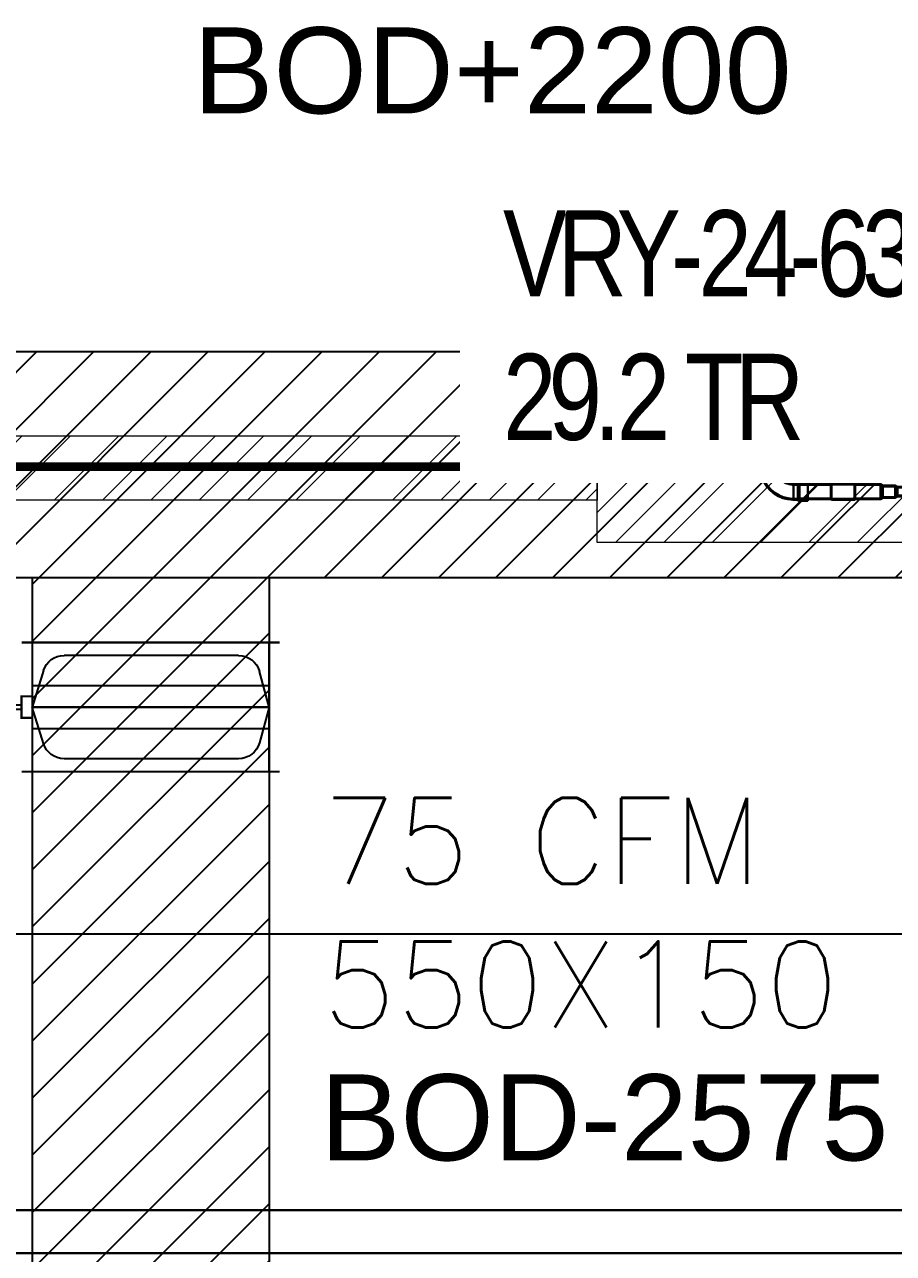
# Model space of a CAD drawing. Header units: millimetres. Extents: x 148480 to 578986, y 39883 to 155062.
# Drawn here: x 246536 to 248554, y 116682 to 119536 of the extents above; entities that cross this region are included whole.
import ezdxf

# ---------------------------------------------------------------- set-up
doc = ezdxf.new("R2010")
doc.units = ezdxf.units.MM
doc.linetypes.add('CONTINOUS', pattern=[0])
doc.linetypes.add('HIDDEN', pattern=[0.375, 0.25, -0.125])
for name, color, linetype, lineweight in [('CB-AC CABLE TRAY', 213, 'Continuous', 15), ('I-PART-GYP', 6, 'Continuous', 30), ('KDBS-SIDE THROW GRILLE', 1, 'Continuous', 18), ('M HVAC GRILLE', 6, 'Continuous', 13), ('M-HVAC-Volume Control Damper', 3, 'Continuous', 9), ('P-PIPE-IDEN', 7, 'Continuous', 9), ('vrv text', 90, 'Continuous', 30)]:
    doc.layers.add(name, color=color, linetype=linetype, lineweight=lineweight)
for name, color, linetype in [('I - MODULAR', 44, 'Continuous'), ('Layer4', 6, 'Continuous'), ('M HVAC-Volume Control Damper', 3, 'Continuous'), ('M-HVAC ELLIPTICAL DUCT', 6, 'Continuous'), ('M-HVAC VRV PIPE', 4, 'Continuous'), ('M-HVAC-BOF', 6, 'Continuous'), ('M-HVAC-ELEPTICAL DUCT', 6, 'Continuous'), ('M-HVAC-GRIL', 6, 'Continuous'), ('M-HVAC-INSULATION', 8, 'Continuous'), ('M-HVAC-SUPP', 4, 'Continuous'), ('M-HVAC-SUPPLY AIR DUCT', 4, 'Continuous'), ('M-HVAC-TEXT', 7, 'Continuous')]:
    doc.layers.add(name, color=color, linetype=linetype)
doc.styles.add('ARAIL', font='arial.ttf')
doc.styles.add('Arial_2', font='arial.ttf', dxfattribs={"height": 75})
doc.styles.add('R', font='romans.shx')
doc.styles.add('ROMAND', font='romand__.ttf')
doc.styles.get("Standard").update_dxf_attribs({"font": 'arial.ttf'})
doc.dimstyles.new('Vayucon', dxfattribs={"dimtxt": 200, "dimasz": 150, "dimexe": 0, "dimexo": 0, "dimgap": 9e-05, "dimtad": 1, "dimdec": 0, "dimrnd": 5, "dimzin": 0, "dimdsep": 46, "dimtxsty": 'ROMAND', "dimcen": 90, "dimclrd": 42, "dimclre": 8, "dimclrt": 7, "dimadec": 0, "dimazin": 0, "dimtfac": 1, "dimtdec": 0, "dimtofl": 0, "dimtmove": 1, "dimatfit": 0, "dimfxl": 1, "dimtolj": 1, "dimtzin": 0, "dimarcsym": 0})
pattern_1 = [(224.9999999999999, (811127.5955645218, 15256.19533016291), (66.29126073623878, -66.29126073623891), [])]

# ---------------------------------------------------------------- blocks, each defined once
blk = doc.blocks.new('GFC1')
at = {"layer": 'I - MODULAR', "color": 8, "linetype": 'Continuous'}
blk.add_lwpolyline([(321820.9185554316, 117768.459722596), (315247.4373575149, 117768.459722596), (315247.4373575149, 118409.8906047573), (321820.9185554316, 118409.8906047573)], close=True, dxfattribs=at)
at = {"layer": 'I-PART-GYP', "color": 8, "linetype": 'CONTINOUS'}
blk.add_lwpolyline([(315325.9185554367, 117668.459722596), (321820.9185554316, 117668.459722596), (321820.9185554316, 117768.459722596), (315225.9185554367, 117768.459722596), (315225.9185554367, 117668.459722596)], dxfattribs=at)
blk = doc.blocks.new('RAAAA')
at = {"linetype": 'Continuous', "ltscale": 1000}
for points in [[(363.3502270197496, -3.1432137e-09, 0), (363.4422060456127, -0.0159299550577998, 0), (363.7181430901401, -0.0637198820477352, 0), (364.1780382394791, -0.1433697463944554, 0), (364.8218913553283, -0.2548795742914081, 0), (365.6497025364079, -0.3982493301155045, 0), (366.6614717766643, -0.5734790414571762, 0), (367.8571990267374, -0.7805686946958303, 0), (369.2368843313307, -1.019518308341502, 0), (370.800527705811, -1.29032784642186, 0), (372.548129088711, -1.592997347353956, 0), (374.4796885345131, -1.927526794723235, 0), (376.5952059868723, -2.293916173512115, 0), (378.8946815072559, -2.692165509564802, 0), (381.3781150872819, -3.122274795197881, 0), (384.045506676659, -3.584244024823418, 0), (386.8968563312665, -4.078073198790661, 0), (389.932163991034, -4.603762332117184, 0), (393.1514297206886, -5.161311412579379, 0), (396.5546535076573, -5.750720418873242, 0), (400.1418353044426, -6.371989386272617, 0), (403.9129751627332, -7.025118298013692, 0), (407.8680730322376, -7.710107161430643, 0), (412.0071289613843, -8.426955960108897, 0), (416.3301429580895, -9.175664704525843, 0), (420.8371149189769, -9.95623342192266, 0), (420.8371149189769, -9.95623342192266, 0), (425.4524514768271, -10.64715723088011, 0), (430.1005588909608, -11.12693132087588, 0), (434.7814372973515, -11.39555565733462, 0), (439.4950866661964, -11.45303028915077, 0), (444.2415069267154, -11.29935517825652, 0), (449.0206981487571, -10.93453033897094, 0), (453.83266031323, -10.35855577513575, 0), (458.6773934331723, -9.571431490243413, 0), (463.5548974592238, -8.573157460894432, 0), (468.4651724724099, -7.363733723410405, 0), (473.408218444325, -5.943160244612953, 0), (478.3840353195556, -4.311437036027201, 0), (483.3926231446675, -2.468564090318976, 0), (488.4339819159356, -0.4145414385711776, 0), (493.5081116431391, 1.850630961125715, 0), (498.6150123188272, 4.326953077688813, 0), (503.7546839457935, 7.014424921246244, 0), (508.9271264774724, 9.913046506117096, 0), (514.1323399618268, 13.02281780994963, 0), (519.3703244356439, 16.34373884601518, 0), (524.6410798691213, 19.87580960802734, 0), (529.9446061570196, 23.61903010122478, 0), (535.2809034381062, 27.57340032421053, 0), (540.6499716709368, 31.73892027698457, 0), (546.0518108080141, 36.11558996024542, 0), (546.0518108080141, 36.11558996024542, 0), (551.5033782976678, 40.40606285934336, 0), (557.0216314746065, 44.3129924959503, 0), (562.6065703099594, 47.83637886552606, 0), (568.2581947850994, 50.97622194606811, 0), (573.9765050141142, 53.73252174176741, 0), (579.7615008889697, 56.10527828754857, 0), (585.6131824222392, 58.09449155442417, 0), (591.5315496395342, 59.70016154344192, 0), (597.5166025618091, 60.92228824901393, 0), (603.5683411317877, 61.76087169104722, 0), (609.6867653969674, 62.21591186709703, 0), (615.8718753615394, 62.28740876214579, 0), (622.1236710227095, 61.97536236641464, 0), (628.4421522845514, 61.27977271866985, 0), (634.8273192858322, 60.20063977909739, 0), (641.2791719487868, 58.73796358541586, 0), (647.7977103055454, 56.89174411003477, 0), (654.3829343058169, 54.66198134981095, 0), (661.0348440050147, 52.0486753428122, 0), (667.7534394040703, 49.05182603385765, 0), (674.5387204550208, 45.6714334700955, 0), (681.3906872477382, 41.90749761380721, 0), (688.3093396429903, 37.76001850445755, 0), (695.2946777339093, 33.22899609315209, 0), (702.3467015242204, 28.31443044031039, 0), (702.3467015242204, 28.31443044031039, 0), (709.2903608093036, 23.31021987483837, 0), (715.9506054315714, 18.51026280666701, 0), (722.3274353891611, 13.91455923928879, 0), (728.4208506457508, 9.523109151399693, 0), (734.2308512860907, 5.335912552778608, 0), (739.7574372706002, 1.35296946123708, 0), (745.0006085336207, -2.425720145227386, 0), (749.9603651948273, -6.000156254740431, 0), (754.6367071997374, -9.370338881271893, 0), (759.0296344873495, -12.53626801015343, 0), (763.139147110283, -15.4979436553549, 0), (766.9652450741268, -18.25536579836625, 0), (770.5079283909872, -20.80853444966487, 0), (773.7671970343217, -23.15744960331358, 0), (776.7430510194972, -25.30211128131487, 0), (779.4354902971535, -27.24251944175922, 0), (781.8445149608888, -28.97867412900087, 0), (783.9701249599457, -30.51057533326093, 0), (785.8123202584683, -31.83822301088367, 0), (787.371100931894, -32.96161723241676, 0), (788.6464669620618, -33.88075794337783, 0), (789.6384182679468, -34.59564515668899, 0), (790.3469549207947, -35.10627890238538, 0), (790.7720769094302, -35.41265913681128, 0), (790.9137842478231, -35.5147858823184, 0)], [(363.3502270197496, -3.1432137e-09, 0), (363.442206050735, -0.0450899703428149, 0), (363.7181430864148, -0.1803598914993927, 0), (364.1780382394791, -0.4058097624219954, 0), (364.8218913553283, -0.7214395778719336, 0), (365.6497025364079, -1.127249323530121, 0), (366.6614717766643, -1.623239042703061, 0), (367.8571990267374, -2.209408693481235, 0), (369.2368843313307, -2.885758303105831, 0), (370.800527705811, -3.652287854813038, 0), (372.548129088711, -4.508997344411909, 0), (374.4796885345131, -5.455886790063231, 0), (376.5952059915289, -6.492956176749429, 0), (378.8946815119126, -7.620205525425263, 0), (381.3781150872819, -8.837634793133475, 0), (384.045506676659, -10.14524403051473, 0), (386.8968563312665, -11.54303320229518, 0), (389.9321639947593, -13.03100234130397, 0), (393.1514297160321, -14.60915141925215, 0), (396.5546535076573, -16.27748042601161, 0), (400.1418353067711, -18.03598940314259, 0), (403.9129751627332, -19.88467830209993, 0), (407.8680730322376, -21.82354717107955, 0), (412.0071289679034, -23.85259597969707, 0), (416.3301429580895, -25.97182474087458, 0), (420.8371149189769, -28.18123343505431, 0), (420.8371149189769, -28.18123343505431, 0), (425.4524514768271, -30.30099723860621, 0), (430.1005588909608, -32.15129131812137, 0), (434.7814372973515, -33.73211567220278, 0), (439.4950866685247, -35.04347029665951, 0), (444.2415069281124, -36.085355194984, 0), (449.0206981487571, -36.85777036577929, 0), (453.83266031323, -37.36071579926647, 0), (458.6773934382945, -37.59419151744805, 0), (463.5548974592238, -37.55819750251248, 0), (468.4651724775322, -37.25273375166579, 0), (473.4082184433937, -36.677800264908, 0), (478.3840353195556, -35.83339706843253, 0), (483.3926231446675, -34.71952413674444, 0), (488.4339819159356, -33.33618147473317, 0), (493.5081116431391, -31.68336907890625, 0), (498.6150123127734, -29.76108695170842, 0), (503.7546839481218, -27.56933511409443, 0), (508.9271264774724, -25.10811354231555, 0), (514.1323399529792, -22.37742221960798, 0), (519.3703244407661, -19.37726119032595, 0), (524.6410798714496, -16.10763043316547, 0), (529.9446061570196, -12.56852993450593, 0), (535.2809034381062, -8.759959704824723, 0), (540.6499716755932, -4.681919758091679, 0), (546.0518108080141, -0.3344100876711309, 0), (546.0518108080141, -0.3344100876711309, 0), (551.5033782916144, 3.985222824267111, 0), (557.0216314718126, 7.979632466915063, 0), (562.6065703099594, 11.64881881827023, 0), (568.2581947897561, 14.9927818957949, 0), (573.9765050141142, 18.01152170961723, 0), (579.7615008917637, 20.70503825240303, 0), (585.613182418514, 23.07333150459454, 0), (591.5315496409312, 25.11640151124448, 0), (597.5166025618091, 26.83424822066445, 0), (603.5683411317877, 28.22687166114338, 0), (609.6867653969674, 29.29427183407824, 0), (615.8718753615394, 30.03644871327561, 0), (622.1236710227095, 30.45340233575553, 0), (628.4421522845514, 30.54513267986477, 0), (634.8273192909545, 30.31163976306562, 0), (641.2791719427332, 29.75292355462443, 0), (647.7977103046142, 28.86898407479748, 0), (654.3829343058169, 27.65982132952195, 0), (661.0348440026864, 26.12543531041592, 0), (667.7534394068643, 24.26582600281108, 0), (674.5387204550208, 22.0809934346471, 0), (681.3906872416846, 19.57093758392147, 0), (688.3093396429903, 16.73565848520957, 0), (695.2946777339093, 13.57515608193353, 0), (702.3467015242204, 10.08943041635211, 0), (702.3467015242204, 10.08943041635211, 0), (709.2903608093036, 6.514059860142879, 0), (715.9506054315714, 3.084622785681858, 0), (722.3274353891611, -0.1988807808374986, 0), (728.4208506457508, -3.336450860719196, 0), (734.2308512860907, -6.328087466186843, 0), (739.7574372631498, -9.173790556378663, 0), (745.0006085396744, -11.87356015015393, 0), (749.9603651929647, -14.42739626707043, 0), (754.6367071950807, -16.83529888687189, 0), (759.0296344873495, -19.0972680154955, 0), (763.139147110283, -21.21330366202164, 0), (766.9652450741268, -23.18340579536743, 0), (770.5079283867963, -25.00757444975898, 0), (773.7671970343217, -26.68580960598774, 0), (776.7430510194972, -28.21811127837282, 0), (779.4354903008788, -29.60447944700718, 0), (781.8445149608888, -30.84491413389333, 0), (783.970124962274, -31.93941531877499, 0), (785.8123202584683, -32.88798302819488, 0), (787.371100938879, -33.69061722687912, 0), (788.6464669657872, -34.34731794591062, 0), (789.6384182707407, -34.85808517027181, 0), (790.3469549235887, -35.22291890904308, 0), (790.7720769150183, -35.44181913323701, 0), (790.9137842478231, -35.5147858823184, 0)]]:
    blk.add_polyline3d(points, dxfattribs=at)
blk.add_solid([(373.4006197778508, 101.2500000956934), (0, 0), (373.4006197778508, -101.2500000848667)], dxfattribs=at)
blk = doc.blocks.new('600X200 SIDE THROW GRILLE')
at = {"layer": 'M-HVAC-GRIL', "linetype": 'ByBlock'}
blk.add_lwpolyline([(374.9973038795019, -4.999999634066825), (396.425875307616, -4.999999634066825), (396.425875307616, 12.14285750894831), (-396.4312675490779, 12.14285750795878), (-396.4312675490779, -4.999999634881732), (-375.0026961204981, -4.999999634881732), (374.9973038795019, -4.999999634066825), (374.9973038795019, -56.42857106264658), (-375.0026961204981, -56.42857106346148), (-375.0026961204981, -4.999999634881732), (-375.0026961204981, -56.42857106346148), (374.9973038795019, -56.42857106264658), (374.9973038795019, -56.42857106264658)], dxfattribs=at)
at = {"layer": 'M-HVAC-GRIL', "lineweight": 0, "const_width": 1.714285714285749}
for points in [[(-364.6294207137813, -8.85715199351054), (-343.2008492852015, -8.85715199351054), (-321.77227785668, -51.71429485067003), (-300.3437064281002, -51.71429485067003)], [(-303.2008492852015, -8.85715199351054), (-281.7722778566218, -8.85715199351054), (-260.3437064281002, -51.71429485067003), (-238.9151349995205, -51.71429485067003)], [(-241.7722778566218, -8.85715199351054), (-220.343706428042, -8.85715199351054), (-198.9151349995205, -51.71429485067003), (-177.4865635709407, -51.71429485067003)], [(-179.6253858889373, -8.85715199351054), (-158.1968144603575, -8.85715199351054), (-136.7682430317778, -51.71429485067003), (-115.339671603198, -51.71429485067003)], [(-117.4784939211946, -8.85715199351054), (-96.04992249261483, -8.85715199351054), (-74.62135106403508, -51.71429485067003), (-53.19277963545534, -51.71429485067003)], [(-55.33160195345187, -8.85715199351054), (-33.90303052487212, -8.85715199351054), (-12.47445909629238, -51.71429485067003), (8.954112332229156, -51.71429485067003)], [(6.815290014290835, -8.85715199351054), (28.24386144281237, -8.85715199351054), (49.67243287139212, -51.71429485067003), (71.10100429997186, -51.71429485067003)], [(68.96218198197533, -8.85715199351054), (90.39075341055508, -8.85715199351054), (111.8193248391348, -51.71429485067003), (133.2478962677146, -51.71429485067003)], [(120.6359827977453, -8.85715199351054), (142.064554226325, -8.85715199351054), (163.4931256549048, -51.71429485067003), (184.9216970834845, -51.71429485067003)], [(180.7742178587091, -8.85715199351054), (202.2027892872888, -8.85715199351054), (223.6313607158103, -51.71429485067003), (245.0599321443901, -51.71429485067003)], [(242.2027892872888, -8.85715199351054), (263.6313607158686, -8.85715199351054), (285.0599321443901, -51.71429485067003), (306.4885035729699, -51.71429485067003)], [(303.6313607158686, -8.85715199351054), (325.0599321444483, -8.85715199351054), (346.4885035729699, -51.71429485067003), (367.9170750015496, -51.71429485067003)]]:
    blk.add_lwpolyline(points, dxfattribs=at)
at = {"layer": 'M-HVAC-SUPP'}
for p, xscale, yscale, zscale, rotation in [((-198.504193634462, 355.2760655156851), -0.3839999997941415, 0.3839999997941436, 0.3839999997941436, 90.2028781887322), ((205.5471836643141, 355.2760655156851), 0.3839999997941415, 0.3839999997941415, 0.3839999997941415, 269.7971218112675)]:
    blk.add_blockref('RAAAA', p, dxfattribs=dict(at, xscale=xscale, yscale=yscale, zscale=zscale, rotation=rotation))
blk = doc.blocks.new('jyfhg')
at = {"layer": 'KDBS-SIDE THROW GRILLE', "xscale": -1, "rotation": 90.00000000000006}
blk.add_blockref('600X200 SIDE THROW GRILLE', (-99.999999633962, -324.9856550990909), dxfattribs=at)
blk = doc.blocks.new('*U87')
at = {"layer": 'M HVAC-Volume Control Damper', "color": 6}
for p, q in [((144658.259653163, -122710.0000000001), (145063.7625697826, -122710.0000000001)), ((144587.4999999998, -122830.0000000001), (144609.998334567, -122746.9292262137)), ((145111.5696355139, -122745.3547118105), (145137.5, -122830.0000000001)), ((144587.4999999998, -122830), (144609.998334567, -122913.0707737864)), ((145111.5696355139, -122914.6452881896), (145137.5, -122830)), ((144658.259653163, -122950), (145063.7625697826, -122950))]:
    blk.add_line(p, q, dxfattribs=at)
at = {"layer": 'M HVAC-Volume Control Damper', "color": 6, "const_width": 5}
for points in [[(144587.4999999998, -122680), (144587.4999999998, -122680), (145162.5, -122680), (145137.5, -122680), (145137.5, -122980), (145162.5, -122980), (145137.5, -122980), (144587.4999999998, -122980), (144562.4999999998, -122980), (144587.4999999998, -122980), (144587.4999999998, -122680), (144562.4999999998, -122680), (144587.4999999998, -122680)], [(144587.4999999998, -122830), (145137.5, -122830)]]:
    blk.add_lwpolyline(points, dxfattribs=at)
for points in [[(144587.4999999998, -122880), (145137.5, -122880), (145137.5, -122780), (144587.4999999998, -122780)], [(145137.5, -122805), (145137.5, -122855), (145162.5, -122855), (145162.5, -122805)], [(145162.5, -122825), (145162.5, -122835), (145187.5, -122835), (145187.5, -122880), (145197.5, -122880), (145197.5, -122825), (145162.5, -122825)]]:
    blk.add_lwpolyline(points, close=True, dxfattribs=at)
at = {"layer": 'M HVAC-Volume Control Damper', "color": 6}
for centre, start, end in [((144658.259653163, -122760.0000000001), 90, 164.8459319503257), ((145063.7625697826, -122760.0000000001), 17.03200020093433, 90.00000000000001), ((144658.259653163, -122900), 195.1540680497168, 270), ((145063.7625697826, -122900), 270, 342.9679997990173)]:
    blk.add_arc(centre, 50, start, end, dxfattribs=at)
blk = doc.blocks.new('*U125')
at = {"layer": 'CB-AC CABLE TRAY', "true_color": 0xa953a0}
h = blk.add_hatch(dxfattribs=at)
h.set_pattern_fill('ANSI31', color=215, scale=25)
h.set_pattern_definition([(45, (-898849.5247952049, 1102758.81192267), (-56.12660075668221, 56.12660075668221), [])])
h.paths.add_polyline_path([(-88704.87502022367, -150.4434294016974), (-88704.87502022357, -0.4434294007289097), (-82785.18971865792, -0.44342943166955), (-82785.18971865755, -150.4434293810805)])
at = {"layer": 'CB-AC CABLE TRAY', "color": 215, "true_color": 0xa953a0}
blk.add_lwpolyline([(-88704.87502022367, -150.4434294016974), (-88704.87502022357, -0.4434294007289097), (-82785.18971865792, -0.44342943166955), (-82785.18971865755, -150.4434293810805)], close=True, dxfattribs=at)
blk = doc.blocks.new('*U137')
at = {"layer": 'CB-AC CABLE TRAY', "true_color": 0xa953a0}
h = blk.add_hatch(dxfattribs=at)
h.set_pattern_fill('ANSI31', color=215, scale=25)
h.set_pattern_definition([(45, (-903246.7537228983, 1102908.811922672), (-56.12660075668221, 56.12660075668221), [])])
h.paths.add_polyline_path([(-88704.87502022367, -150.4434294016974), (-88704.87502022358, 149.5565705974925), (-87182.41864635139, 149.5565705703862), (-87182.41864635101, -150.4434293772462)])
at = {"layer": 'CB-AC CABLE TRAY', "color": 215, "true_color": 0xa953a0}
blk.add_lwpolyline([(-88704.87502022367, -150.4434294016974), (-88704.87502022358, 149.5565705974925), (-87182.41864635139, 149.5565705703862), (-87182.41864635101, -150.4434293772462)], close=True, dxfattribs=at)
blk = doc.blocks.new('zw$4E06')
at = {"layer": 'vrv text'}
for points in [[(-121.1292252312414, 47.06646942463703), (-125.1931513256859, 47.06646942463703, 0.2197649561479187), (-200.2095443751896, 8.62520030559972), (-201.287764719862, 7.173793107038364), (-202.5732485997723, 5.515052066883072), (-203.6928794676205, 4.022234345320612), (-204.7710998123512, 2.363493305165321, 0.04281507500681634), (-212.3183609991684, -11.40406435914338), (-213.2306580253062, -13.06280539929867), (-213.9771020394401, -14.88739945157431), (-214.7235460534575, -16.91932734567672), (-215.4699900675332, -18.74399170442484), (-216.0090299333679, -20.61006658617407), (-216.1749532519607, -21.14917675848119), (-216.5481401057332, -21.89555046614259), (-216.7554739474435, -22.43466063844971), (-217.1287311076885, -22.97377081075683), (-217.2945841198089, -23.55429150629789), (-218.414214987657, -25.17155171674676), (-218.7459913182538, -25.54480887716636), (-219.1191781720845, -26.12532957270741), (-219.6997691740398, -26.49858673289418), (-220.2388090398745, -27.03762659872882), (-220.4047323584673, -27.41088375891559), (-220.9852530539501, -27.78407061286271), (-221.5243632263155, -28.32318078516982), (-222.0634030921501, -28.48903379729018), (-222.4366602524533, -28.86229095747694), (-222.9757704247604, -29.23547781119123), (-223.5562911203015, -29.40133082331158)], [(-121.1292252312414, 50.17661766335368), (-123.3684869669378, 50.17661766335368, 0.3095989983483865), (-218.414214987657, -17.66577135981061), (-219.1191781720845, -19.49036541208625)], [(-121.1292252312414, 3.649047491606325), (-124.0735204578377, 3.649047491606325, 0.3920743641438494), (-177.9410179747501, -51.83571023587137), (-178.1483518164605, -53.32859826390631), (-177.9410179747501, -54.61415245058015, 0.3933277735927748), (-124.0735204578377, -110.098910177825), (-121.1292252312414, -110.098910177825)], [(-121.1292252312414, 0.5388992528896779), (-122.6221132593928, 0.5388992528896779), (-123.9075971393031, 0.3730462407693267, 0.3907644680820316), (-174.9967227481538, -51.83578054234385), (-174.9967227481538, -54.61415245058015, 0.3902980400229222), (-123.9075971393031, -106.9887970923446), (-121.1292252312414, -106.9887970923446)], [(-231.4353286378318, -31.64059255900793), (-231.0621417840011, -31.80644557112828, 0.0218444935713863), (-210.120509786706, -47.06689126370475), (-199.6290236797067, -53.32859826390631), (-205.3516908143065, -43.00296516902745)], [(-205.3516205077758, -63.6127505293116), (-199.6290236797067, -53.32859826390631), (-209.9546567745856, -59.75619342993014, 0.03042993373541073), (-231.0620714775287, -74.80923497397453), (-231.4353286378318, -75.01660396903753)], [(-121.1292252312414, -153.682325735921), (-123.1611531252274, -153.682325735921, -0.3081387915915271), (-215.4699197610607, -87.87189976032823), (-216.0090299333679, -86.04727055481635), (-216.17488294543, -85.30082654068246), (-216.5481401057332, -84.92763968696818), (-216.7554739474435, -84.18119567283429), (-217.0871799715678, -83.64208550052717), (-217.2945841198089, -83.1030104814563), (-217.6677709735814, -82.56393546215259), (-218.0409578273539, -81.98334446037188), (-218.414214987657, -81.6101576066576), (-218.7459210117813, -81.07104743411765), (-219.1191781720845, -80.53197241504677), (-219.6996988675673, -80.15875040809624), (-220.2388090398745, -79.78552840114571), (-220.4046620519366, -79.246453381842), (-220.9852530539501, -78.66589753306471), (-221.5243632263155, -78.50000936794095), (-222.0634030921501, -78.12678736099042), (-222.4366602524533, -77.58771234168671, 0.1129156694888799), (-230.1497744513908, -75.18252728739753), (-230.7303654534044, -75.01667427527718), (-231.4353286378318, -75.01667427527718)], [(-121.1292252312414, -156.7924739746377), (-123.3684869669378, -156.7924739746377, -0.3079177843039662), (-218.414214987657, -88.9915306281764), (-219.1191781720845, -87.12545574642718), (-219.1191781720845, -86.58638072712347), (-219.3265120137949, -86.04727055481635), (-219.6997691740398, -85.67404854786582), (-219.865622186102, -85.13497352856211), (-220.2388090398745, -84.76175152161159), (-220.2388090398745, -84.18119567283429), (-220.6120662001777, -83.84945449559018), (-220.9852530539501, -83.47623248840682), (-221.1511060660123, -82.89567663962953), (-221.5243632263155, -82.72978847427294), (-221.897550080088, -82.19071345543489), (-222.2708072403329, -81.81749144825153), (-222.6025132645154, -81.6101576066576), (-222.9757704247604, -81.27841642918065), (-223.3489572785911, -80.9051944219973), (-223.7221441323054, -80.69786058040336), (-224.2612543047289, -80.32463857322), (-224.6345114649739, -79.9514165665023), (-225.2150321604568, -79.78552840114571), (-225.3808851725771, -79.61967538902536), (-225.9199953448842, -79.41230639396235), (-226.5005863468978, -79.246453381842), (-226.832292371022, -79.03911954024807), (-227.4128833730356, -78.66589753306471), (-228.4910334112355, -78.66589753306471), (-228.8642905714805, -78.50000936794095), (-229.4448112669634, -78.3341563558206), (-230.3571082931012, -78.3341563558206), (-230.8962184654665, -78.12678736099042), (-231.4353286378318, -78.12678736099042)]]:
    blk.add_lwpolyline(points, format="xyb", dxfattribs=at)
for points in [[(-160.6904064439586, 38.77283453010023), (-163.0541106685996, 41.34387259627692)], [(-153.8895892711589, 41.71712975669652), (-156.2532934957417, 43.91498096939176)], [(-146.715514938056, 43.7490576505661), (-149.0792191626388, 46.32009571697563)], [(-138.960919909412, 45.40779869072139), (-141.5734388054116, 48.14468976925127)], [(-130.542842526047, 46.48594872909598), (-133.4456569229951, 49.43024395569228)], [(-121.7100271527306, 47.06653973087668), (-124.8201753913891, 50.17668796959333)], [(-76.46801116742427, 50.17682858277112), (-76.46801116742427, 53.28697682125494), (-103.6713501652703, 53.28697682125494), (-109.0207601396833, 50.17682858277112), (-121.1295767637203, 50.17682858277112)], [(-102.75898283266, 50.17682858277112), (-108.1083928070148, 47.06668034405448), (-121.1295064571896, 47.06668034405448)], [(-121.1294361507171, 3.483264785958454), (-121.1294361507171, 47.066610037582)], [(-112.1309083783417, 47.066610037582), (-115.2825374466483, 50.17675827606581)], [(-108.1083928070148, 3.483264785958454), (-108.1083928070148, 47.066610037582)], [(-104.7909810331766, 49.05712740845047), (-106.9888322456391, 51.29638914414681)], [(-102.9664572873735, 1.658741040155292), (-102.9664572873735, 48.51808754261583)], [(-102.7591234456631, 47.23253335617483), (-102.7591234456631, 0.1658530121203512)], [(-102.7591234456631, 45.40793930389918), (-102.7591234456631, 2.736891078529879)], [(-76.46801116742427, 0.373116547241807), (-76.46801116742427, 50.17675827606581), (-102.75898283266, 50.17675827606581), (-102.75898283266, 0.373116547241807)], [(-102.7587016067118, 50.17668796959333), (-102.7587016067118, 39.68520186259411)], [(-102.5929892076529, 48.35223453049548), (-4.976223120640498, 48.35223453049548), (-2.571038066351321, 50.01097557065077), (0, 50.01097557065077)], [(0.1658530120039359, 47.23260366241448), (-1.824664358748123, 47.23260366241448), (-4.22977910656482, 45.9470494762063), (-102.5929892076529, 45.9470494762063)], [(-4.22977910656482, 45.9470494762063), (-4.22977910656482, 4.22977910656482), (-102.5929892076529, 4.22977910656482)], [(-102.5929189011804, 1.451407198328525), (-102.5929189011804, 48.35223453049548)], [(-96.49727583216736, 50.17675827606581), (-99.64890490053222, 53.28690651478246)], [(-87.12542059301632, 50.17675827606581), (-90.27704966132296, 53.28690651478246)], [(-77.75356535386527, 50.17675827606581), (-80.90519442217192, 53.28690651478246)], [(-76.46772994147614, 50.17668796959333), (-76.46772994147614, 39.68520186259411)], [(-25.54452765121823, 45.9470494762063), (-33.25764185021399, 45.9470494762063)], [(-1.824594052275643, 47.23260366241448), (-1.824594052275643, 2.736961384769529), (0, 2.736961384769529)], [(151.4842636038084, 48.35230483696796), (72.77713131374912, 48.35230483696796), (70.2060932473978, 50.01104587712325), (-0.9122970261378214, 50.01104587712325)], [(0, 47.23267396911979), (69.66698307509068, 47.23267396911979), (71.8648342876113, 45.94711978267878), (150.7378195897909, 45.94711978267878), (157.9118236164213, 41.55148766399361), (196.1457588936319, 41.55148766399361), (203.3198332267348, 37.69489541137591), (203.3198332267348, 12.68940762593411), (196.1457588936319, 8.45962851936929), (157.9118236164213, 8.45962851936929), (150.7377492833184, 4.2298494130373), (71.86476398108061, 4.2298494130373), (69.66691276856, 2.736961384769529)], [(69.66684246208752, 47.23267396911979), (69.66684246208752, 2.737031691242009)], [(70.2060932473978, 7.030647248029709e-05), (72.77713131374912, 1.451477505033836), (151.4842636038084, 1.451477505033836), (158.6583379369695, 5.681256611598656), (196.1457588936319, 5.681256611598656), (203.3198332267348, 9.911035717930645), (235.8725821989356, 9.911035717930645), (235.8725821989356, 40.26593347755261), (203.3198332267348, 40.26593347755261), (196.1457588936319, 44.28837874252349)], [(71.86469367460813, 45.94711978267878), (71.86469367460813, 4.2298494130373)], [(93.38670575449942, 45.94711978267878), (101.0998199534952, 45.94711978267878)], [(150.7378195897909, 45.9470494762063), (150.7378195897909, 4.22977910656482)], [(158.6583379369695, 44.28830843605101), (151.4842636038084, 48.35223453049548)], [(157.9118236164213, 41.55141735775396), (157.9118236164213, 8.45955821312964)], [(196.1456182806869, 44.28837874252349), (158.6581973239663, 44.28837874252349)], [(196.1457588936319, 41.55141735775396), (196.1457588936319, 8.45955821312964)], [(-206.2642690663924, -0.2074744545388967), (-208.6694541206816, 2.031787280924618)], [(-202.4076768136583, 5.515192680060863), (-204.6055280261789, 7.713043892290443)], [(-198.3437507192139, 10.65726881264709), (-200.5830124549102, 13.06245386693627)], [(-193.9481186006451, 15.79934494523332), (-195.9800464946311, 17.83127283910289)], [(-189.1792293217732, 20.40231090551242), (-191.3770805342938, 22.8074959598016)], [(-184.0371531891287, 24.79794302396476), (-186.4008574137115, 27.20312807825394)], [(-178.8535962268361, 28.86186911840923), (-181.0928579624742, 31.22557334322482)], [(-173.006556909706, 32.51112752966583), (-175.2044081222848, 34.75038926536217)], [(-167.1180367630441, 36.03594345157035), (-169.3158879756229, 38.23379466426559)], [(-130.5427722195745, -0.5391804787795991), (-133.2796632979298, 2.19771059951745)], [(-122.0832140065031, 0.373116547241807), (-125.0275092330994, 3.483264785958454)], [(-121.1295767637203, 3.483264785958454), (-108.1084631135454, 3.483264785958454), (-102.7590531391324, 0.373116547241807), (-76.46808147395495, 0.373116547241807), (-76.46808147395495, -2.778442214475945), (-103.6713501652703, -2.778442214475945), (-109.0207601396833, 0.373116547241807), (-121.1295767637203, 0.373116547241807)], [(-112.7114290738245, 0.373116547241807), (-115.821577312483, 3.483264785958454)], [(-100.0220917542465, -2.778442214475945), (-103.8786840070388, 0.9122267195489258)], [(0, 0), (-2.571038066351321, 0), (-4.976223120640498, 1.451407198328525), (-102.5929892076529, 1.451407198328525)], [(-90.8160895271576, -2.778442214475945), (-93.92623776587425, 0.3731868537142873)], [(-81.2369004462962, -2.778442214475945), (-84.38852951460285, 0.3731868537142873)], [(-25.54452765121823, 4.22977910656482), (-33.25764185021399, 4.22977910656482)], [(-4.22977910656482, 4.22977910656482), (-1.824594052275643, 2.736891078529879)], [(69.66698307509068, 2.736961384769529), (-0.7464440141338855, 2.736961384769529)], [(-7.0306530687958e-05, 7.030647248029709e-05), (70.20602294092532, 7.030647248029709e-05)], [(93.38670575449942, 4.2298494130373), (101.0998199534952, 4.2298494130373)], [(203.3198332267348, 37.69489541137591), (235.8725821989356, 37.69489541137591)], [(203.3198332267348, 12.68940762593411), (235.8725821989356, 12.68940762593411)], [(-500.1925064461539, -74.10409602336586), (-500.1925064461539, -32.34534482401796), (-507.3665807792568, -36.78245777217671), (-545.4345927379327, -36.78245777217671), (-545.4345927379327, -34.00408586417325)], [(-545.4345927379327, -34.00415617064573), (-507.9471717812703, -34.00415617064573)], [(-545.4345927379327, -36.78245777217671), (-545.4345927379327, -69.8742817635648)], [(-507.9471717812703, -34.00408586417325), (-500.7730974481092, -29.77430675784126)], [(-507.3665807792568, -36.78245777217671), (-507.3665807792568, -69.8742817635648)], [(-500.7730974481092, -29.77437706431374), (-422.0659651579917, -29.77437706431374)], [(-349.2887635377701, -31.05986094404943), (-418.9557466128608, -31.05986094404943), (-421.3609316670918, -32.34541513049044), (-500.1925064461539, -32.34541513049044)], [(-442.6756099052727, -32.34534482401796), (-450.388794410741, -32.34534482401796)], [(-422.0659651579917, -29.77430675784126), (-419.4948567852261, -28.3228995592799)], [(-421.3609316670918, -32.34541513049044), (-421.3609316670918, -74.10416632983834), (-418.9557466128608, -75.55557352839969)], [(-419.4948567852261, -28.32296986575238), (-348.3764665116323, -28.32296986575238)], [(-418.9557466128608, -31.05986094404943), (-418.9557466128608, -75.55550322192721), (-348.5423195236945, -75.55550322192721)], [(-349.4547571628354, -31.05986094404943), (-347.4642397920252, -31.05986094404943), (-345.2249780562706, -32.34541513049044), (-246.6959149431786, -32.34541513049044)], [(-246.6959149431786, -29.77430675784126), (-344.312681030191, -29.77430675784126), (-346.8837190965423, -28.3228995592799), (-349.2889041507733, -28.3228995592799)], [(-347.4643100984977, -31.05979063757695), (-347.4643100984977, -75.55546806869097), (-349.2889041507733, -75.55546806869097)], [(-345.2249780562706, -32.34534482401796), (-345.2249780562706, -74.10409602336586), (-246.6959149431786, -74.10409602336586)], [(-323.7443061930826, -32.34534482401796), (-315.9897111644968, -32.34534482401796)], [(-240.6416120908689, -28.48889318434522), (-246.1569453838165, -25.17141110403463), (-273.1943610630697, -25.17141110403463), (-273.1943610630697, -28.48889318434522), (-246.903389397834, -28.48889318434522), (-241.5539794234792, -31.64052225253545)], [(-272.0747301952797, -28.48889318434522), (-273.1943610630697, -27.41074314620346)], [(-273.1942204501247, -78.12664674781263), (-273.1942204501247, -28.48889318434522)], [(-273.1940798371797, -28.4889634908177), (-273.1940798371797, -41.01244779815897)], [(-262.7028749560704, -28.48889318434522), (-265.8130231947871, -25.17141110403463)], [(-253.123685875209, -28.48889318434522), (-256.4411679555778, -25.17141110403463)], [(-240.8075354094617, -31.64052225253545), (-247.0692424099543, -25.17141110403463)], [(-246.9034597043646, -75.55557352839969), (-246.9034597043646, -28.32296986575238), (-246.9034597043646, -75.55553837516345)], [(-246.9032487848308, -78.12664674781263), (-246.9032487848308, -28.48889318434522)], [(-246.9031081718858, -28.4889634908177), (-246.9031081718858, -41.01244779815897)], [(-246.6961258625961, -76.67513408954255), (-246.6961258625961, -29.77430675784126)], [(-246.6959852496511, -76.8409871016629), (-246.6959852496511, -29.77430675784126)], [(-241.5539091170067, -31.64052225253545), (-231.43560986378, -31.64052225253545)], [(-241.553838810476, -75.01649850932881), (-241.553838810476, -31.64052225253545)], [(-240.6416823973414, -28.48889318434522), (-231.4356801702525, -28.48889318434522)], [(-231.2697568517178, -31.64052225253545), (-234.3799050903763, -28.48889318434522)], [(-231.4353286378318, -28.48903379729018), (-229.7765875976183, -28.48903379729018), (-229.4448112669634, -28.32318078516982), (-228.8642905714805, -28.32318078516982), (-228.4910334112355, -28.11584694357589), (-227.7860702268081, -27.94992362498306), (-227.4128833730356, -27.78407061286271), (-226.8323626774945, -27.57673677103594), (-226.5005863468978, -27.41088375891559), (-225.9199953448842, -27.41088375891559), (-225.3809554790496, -27.03762659872882), (-225.2150321604568, -26.83029275713488), (-224.6345114649739, -26.4985164264217), (-224.2612543047289, -26.29118258482777), (-223.7222144388361, -26.12532957270741), (-222.9757704247604, -25.37888555857353), (-222.6025132645154, -25.17155171674676), (-222.2708072403329, -24.63244154467247), (-221.897550080088, -24.25925469072536), (-221.5243632263155, -24.09340167860501), (-221.151176372543, -23.55429150629789), (-220.9852530539501, -23.1811046525836), (-220.6120662001777, -22.80784749239683), (-220.2388793464052, -22.26873731985688), (-220.2388793464052, -22.06140347826295), (-219.865622186102, -21.52236361219548), (-219.6997691740398, -21.14910645224154), (-219.3265120137949, -20.60999627970159), (-219.1191781720845, -20.02947558416054), (-219.1191781720845, -19.65621842397377)], [(-228.8642905714805, -31.43332902388647), (-229.6107345855562, -31.64066286548041), (-231.4353286378318, -31.64066286548041)], [(-223.9298295065528, -29.60859435843304), (-226.1276807190734, -27.41074314620346)], [(-218.580419532198, -25.37881525210105), (-220.985604586429, -23.18096403963864)], [(-215.4702712934813, -18.95118493307382), (-218.0413093598327, -16.75333372061141)], [(-216.0090299333679, -20.98318313341588), (-216.0090299333679, -20.60999627970159)], [(-212.8992332271882, -12.52355461404659), (-215.0970844397089, -10.11836955975741)], [(-209.7476041588234, -6.261847613379359), (-211.9454553714022, -3.856662559090182)], [(-171.7209324168507, -34.75060018477961), (-174.0846366414917, -32.34541513049044)], [(-168.7767074967269, -28.32296986575238), (-170.9745587093057, -25.91778481146321)], [(-165.0859682561131, -22.43444971903227), (-167.4911533103441, -20.23659850656986)], [(-160.8561891496065, -17.29237358621322), (-163.2613742038375, -15.09452237398364)], [(-156.2532231892692, -12.68940762616694), (-158.2851510832552, -10.4915564134717)], [(-150.7378898963798, -8.45962851960212), (-153.1430749506108, -6.261777306906879)], [(-144.6835167375975, -5.142146439291537), (-147.0887017918285, -2.778442214475945)], [(-138.2558864185121, -2.405255360761657), (-140.6195906430949, -7.030647248029709e-05)], [(-545.4345927379327, -72.61124314833432), (-545.4345927379327, -69.87431691680104)], [(-545.4345927379327, -69.87438722327352), (-507.3665807792568, -69.87438722327352), (-500.1925064461539, -74.10416632983834), (-421.361072280095, -74.10416632983834)], [(-507.9471717812703, -72.6113134548068), (-545.4345927379327, -72.6113134548068)], [(-500.7730974481092, -76.84102225489914), (-507.9471717812703, -72.61124314833432)], [(-442.6756099052727, -74.10409602336586), (-450.388794410741, -74.10409602336586)], [(-345.2249780562706, -74.10406087012962), (-347.4642397920252, -75.55546806869097)], [(-323.7443061930826, -74.10409602336586), (-315.9897111644968, -74.10409602336586)], [(-231.4356801702525, -75.01649850932881), (-241.5539794234792, -75.01649850932881), (-246.903389397834, -78.12664674781263), (-273.1944313696004, -78.12664674781263), (-273.1944313696004, -81.4440936751198), (-246.157015690289, -81.4440936751198), (-240.6416823973414, -78.12664674781263), (-231.4356801702525, -78.12664674781263)], [(-241.0149395576445, -78.49983360175975), (-243.2127907701652, -76.09464854723774)], [(-231.6430843184353, -78.12661159457639), (-234.9605663988623, -75.01646335585974)], [(-174.4579641082673, -60.12930997717194), (-177.9412992006983, -56.64597488474101)], [(-174.8311509619816, -50.38423273083754), (-177.5680420403951, -47.60586082306691)], [(-173.711449787661, -42.09052753006108), (-176.2824878540123, -39.51948946365155)], [(-171.1404820278403, -72.98453546199016), (-176.1167051484226, -68.00831234152429)], [(-422.0659651579917, -76.84109256137162), (-500.7730974481092, -76.84109256137162)], [(-419.4948567852261, -78.12654128810391), (-422.0658245450468, -76.84102225489914)], [(-349.2887635377701, -78.12661159457639), (-419.4948567852261, -78.12661159457639)], [(-349.2889041507733, -78.1265061351005), (-346.8837190965423, -78.1265061351005)], [(-346.8837190965423, -78.12654128810391), (-344.312681030191, -76.84102225489914)], [(-344.312681030191, -76.8409871016629), (-246.6959149431786, -76.8409871016629)], [(-266.3936141967424, -81.4440936751198), (-269.2964285936905, -78.12661159457639)], [(-256.814425115881, -81.4440936751198), (-259.9245733545395, -78.12661159457639)], [(-247.44256987673, -81.4440936751198), (-250.5527181153884, -78.12661159457639)], [(-217.2950059587019, -83.26868772716261), (-223.3493791174842, -77.21427941531874)], [(-209.9550786135369, -99.81461729947478), (-216.5485619446845, -93.38702213368379)], [(-216.0090299333679, -86.04720024834387), (-216.0090299333679, -85.83986640674993)], [(-153.1432155636139, -100.3952083014883), (-168.0304040956544, -85.3006859277375)], [(-124.6543223792687, -110.0988047181163), (-127.9303236301057, -106.6154696256854)], [(-76.46808147395495, -106.9886916326359), (-76.46808147395495, -103.8785433939192), (-103.671420471801, -103.8785433939192), (-109.0208304461557, -106.9886916326359), (-121.1295767637203, -106.9886916326359)], [(-121.1295767637203, -153.6821499697398), (-121.1295767637203, -110.0988047181163), (-108.1084631135454, -110.0988047181163), (-102.7590531391324, -106.9886564796325), (-76.46808147395495, -106.9886564796325)], [(-115.0751332984073, -110.0988047181163), (-118.2267623667722, -106.9886564796325)], [(-106.6155047789216, -109.1865076918621), (-109.0206898331526, -106.9886916326359)], [(-108.1083225005423, -153.6821851229761), (-108.1083225005423, -110.0988398713525)], [(-102.9661057548947, -108.1083928069565), (-5.349339667882305, -108.1083928069565), (-2.944154613651335, -106.4496517668013), (-0.3731165473582223, -106.4496517668013)], [(-0.2072635352378711, -109.3939118401613), (-2.197780906106345, -109.3939118401613), (-4.602895653864834, -110.4720970315393), (-102.9661057548947, -110.4720970315393)], [(-102.9660354484222, -154.9677393091843), (-102.9660354484222, -108.1083928069565)], [(-4.602895653864834, -110.4720618783031), (-4.602895653864834, -152.3966660897713), (-102.9660354484222, -152.3966660897713)], [(-102.7591234456631, -156.7921927487478), (-102.7591234456631, -109.9328462462872)], [(-102.7589125261875, -156.7923333614599), (-102.7589125261875, -106.9887267858721)], [(-102.7587016067118, -106.9887619391084), (-102.7587016067118, -118.2267272134777)], [(-99.44143044576049, -106.9886564796325), (-102.385725672415, -103.878508240683)], [(-90.06957520666765, -106.9886564796325), (-93.2212042749743, -103.878508240683)], [(-80.53179664892377, -106.9886213261634), (-83.64194488758221, -103.8784730876796)], [(-76.46794086095178, -156.7923333614599), (-76.46794086095178, -106.9887267858721)], [(-76.46772994147614, -106.9887619391084), (-76.46772994147614, -118.2267272134777)], [(-26.12504834670108, -110.4720618783031), (-33.63082870392827, -110.4720618783031)], [(-2.197710599575657, -153.6822202762123), (-2.197710599575657, -109.3939118401613)], [(151.1110767500941, -108.1083225004841), (72.44542528956663, -108.1083225004841), (69.83290639362531, -106.4495814603288), (-1.285483879968524, -106.4495814603288)], [(-0.3731868538307026, -109.3938415336888), (69.29379622125998, -109.3938415336888), (71.4916474338388, -110.4720267252997), (150.3646327360184, -110.4720267252997)], [(69.29365560831502, -109.3938415336888), (69.29365560831502, -153.6821499697398)], [(71.49150682083564, -110.4720267252997), (71.49150682083564, -152.3966309365351)], [(93.01351890072692, -110.4720267252997), (100.7266330996645, -110.4720267252997)], [(150.3646327360184, -110.4720618783031), (150.3646327360184, -152.3966660897713)], [(150.3647030424909, -110.4720970315393), (157.5387773755938, -114.9092099799309), (195.7727126528043, -114.9092099799309), (202.9467869859072, -118.9316552446689), (202.9467869859072, -143.9371430298779), (195.7727126528043, -148.1669221364427)], [(158.285151083197, -112.1308029186912), (151.1110767500941, -108.1083576537203)], [(157.5386367625906, -114.9091748264618), (157.5386367625906, -148.1668869832065)], [(195.7724314268562, -112.1307677654549), (158.2850104701938, -112.1307677654549)], [(195.7725720398594, -114.9091748264618), (195.7725720398594, -148.1668869832065)], [(195.7727126528043, -112.1308380719274), (202.9467869859072, -116.1947290129028), (235.2921318099834, -116.1947290129028), (235.2921318099834, -146.5081810962874), (202.9467869859072, -146.5081810962874), (195.7727126528043, -150.7379602028523)], [(-183.290849787998, -136.2239233714063), (-204.0665584668168, -115.4482146925293)], [(-161.2296572293271, -148.9132606908679), (-167.6572875483544, -142.2782965300139)], [(-146.8815788695938, -153.5162618043832), (-151.4845448298729, -148.9132606908679)], [(-135.3118724178639, -155.879966028966), (-138.9611308288877, -152.0234089293517)], [(-124.8203863108647, -156.7922630552202), (-128.1378683912335, -153.3089279625565)], [(-26.12504834670108, -152.3966660897713), (-33.63082870392827, -152.3966660897713)], [(-4.602895653864834, -152.3967012430076), (-2.197710599575657, -153.6822202762123), (-0.3731165473582223, -153.6822202762123)], [(195.7725720398594, -148.1668518299703), (157.5386367625906, -148.1668518299703), (150.3645624294877, -152.3966309365351), (71.49157712730812, -152.3966309365351), (69.2937259147875, -153.6821499697398)], [(72.44542528956663, -154.9676690029446), (151.1110767500941, -154.9676690029446), (158.285151083197, -150.7378898963798), (195.7725720398594, -150.7378898963798)], [(93.01351890072692, -152.3966309365351), (100.7266330996645, -152.3966309365351)], [(202.9467869859072, -118.9316552446689), (235.2921318099834, -118.9316552446689)], [(202.9467869859072, -143.9371430298779), (235.2921318099834, -143.9371430298779)], [(-109.0207601396833, -156.7922630552202), (-103.6713501652703, -159.9438569701742), (-76.46801116742427, -159.9438569701742), (-76.46801116742427, -156.7922630552202), (-102.7590531391324, -156.7922630552202), (-108.1084631135454, -153.6821148162708), (-121.1295767637203, -153.6821148162708)], [(-121.1295767637203, -156.7922982082237), (-109.0207601396833, -156.7922982082237)], [(-115.4485310716555, -156.7922630552202), (-118.39282629831, -153.6821148162708)], [(-102.7591937521938, -159.9438569701742), (-109.1868240711628, -153.6821148162708)], [(-5.349339667882305, -154.9677393091843), (-102.9661057548947, -154.9677393091843)], [(-93.38733851298457, -159.9438569701742), (-96.49748675164301, -156.7922630552202)], [(-84.01548327383352, -159.9438569701742), (-87.12563151249196, -156.7922630552202)], [(-76.46822208689991, -158.0777820881922), (-77.75377627334092, -156.7922630552202)], [(-2.944154613651335, -156.460627337452), (-5.349339667882305, -154.9677744624205)], [(-0.3731165473582223, -156.4605921842158), (-2.944154613651335, -156.4605921842158)], [(69.29379622125998, -153.6821851229761), (-1.119630867848173, -153.6821851229761)], [(-0.3732571603031829, -156.4605570309795), (69.83283608709462, -156.4605570309795)], [(69.83290639362531, -156.4605570309795), (72.44542528956663, -154.967704155948)]]:
    blk.add_lwpolyline(points, dxfattribs=at)
for points in [[(-223.5562911203015, -29.40133082331158), (-225.1942917456618, -30.80900738458149), (-226.7263404892292, -30.61088369321078), (-228.8642905714805, -31.43332902388647)], [(-205.3516908143065, -43.00296516902745), (-209.5261387124774, -35.96486358926632), (-212.1939888167544, -28.17799788154662), (-216.0090299333679, -20.98318313341588)], [(-216.0090299333679, -85.83986640674993), (-212.4681138248416, -78.44003793108277), (-209.1322114438517, -70.9181222342886), (-205.3516205077758, -63.6127505293116)]]:
    blk.add_open_spline(points, degree=3, dxfattribs=at)

msp = doc.modelspace()

# ---------------------------------------------------------------- block references
at = {"layer": 'Layer4', "linetype": 'Continuous', "rotation": 360}
msp.add_blockref('GFC1', (-72632.43313366792, -985.9892048838083), dxfattribs=at)

# ---------------------------------------------------------------- next in the draw order: hatches: boundary and pattern name
at = {"layer": 'M-HVAC-INSULATION'}
h = msp.add_hatch(dxfattribs=at)
h.set_pattern_fill('ANSI31', color=26, scale=750, angle=180, style=0)
h.set_pattern_definition(pattern_1)
h.paths.add_polyline_path([(250066.0114583088, 118775.7497717334), (240044.3111602765, 118775.7497717334), (240044.3111602765, 118250.7497717334), (250066.0114583088, 118250.7497717334)])
h = msp.add_hatch(dxfattribs=at)
h.set_pattern_fill('ANSI31', color=26, scale=750, angle=180, style=0)
h.set_pattern_definition(pattern_1)
h.paths.add_polyline_path([(246553.8805130566, 118250.7497717334), (247103.8805130566, 118250.7497717334), (247103.8805130566, 116531.3739638842), (246553.8805130566, 116531.3739638842)])

# ---------------------------------------------------------------- next in the draw order: linework, layer by layer
at = {"layer": 'M-HVAC ELLIPTICAL DUCT', "linetype": 'Continuous'}
for p, q in [((250066.0114583088, 118775.7497717334), (240044.3111602765, 118775.7497717334)), ((250066.0114583088, 118250.7497717334), (240044.3111602765, 118250.7497717334)), ((246553.8805130566, 118250.7497717334), (246553.8805130566, 116531.3739638842)), ((247103.8805130566, 118250.7497717334), (247103.8805130566, 116531.3739638842))]:
    msp.add_line(p, q, dxfattribs=at)
at = {"layer": 'M-HVAC VRV PIPE', "color": 150, "linetype": 'Continuous', "const_width": 20}
msp.add_lwpolyline([(241862.9219568892, 114980.1630493646), (241862.9219568894, 118509.4084389358), (248006.0433997985, 118509.4084389358)], dxfattribs=at)
at = {"layer": 'M-HVAC-SUPPLY AIR DUCT', "color": 7, "linetype": 'Continuous'}
msp.add_line((246553.8805130566, 118100.7497717334), (247103.8805130566, 118100.7497717334), dxfattribs=at)

# ---------------------------------------------------------------- next in the draw order: block references
at = {"layer": 'CB-AC CABLE TRAY', "color": 4, "linetype": 'HIDDEN', "rotation": 359.9997198436912}
for name, p in [('*U137', (336570.9040714047, 118482.7876033709)), ('*U125', (330651.2187699097, 118581.1663925161))]:
    msp.add_blockref(name, p, dxfattribs=at)
at = {"layer": 'M HVAC GRILLE', "color": 0, "rotation": 270}
msp.add_blockref('jyfhg', (248363.1125691106, 118675.7497717333, 2.175946376060761e-05), dxfattribs=at)
at = {"layer": 'M-HVAC-Volume Control Damper', "lineweight": -2, "xscale": -1}
msp.add_blockref('*U87', (391691.3805130565, 240780.7497717333), dxfattribs=at)
at = {"layer": 'vrv text', "xscale": 0.7447286262668819, "yscale": 0.7447286262668819, "zscale": 0.7447286262668819, "rotation": 360}
msp.add_blockref('zw$4E06', (248412.2441547666, 118549.1236024941), dxfattribs=at)

# ---------------------------------------------------------------- next in the draw order: texts
at = {"layer": 'M-HVAC-BOF', "color": 6, "lineweight": -2, "insert": (246927.6466766141, 119529.9145327375), "char_height": 200, "width": 1028.731241473397, "attachment_point": 1, "style": 'ARAIL'}
msp.add_mtext('BOD+2200', dxfattribs=at)
at = {"layer": 'M-HVAC-ELEPTICAL DUCT', "insert": (247222.581116598, 117097.8048530338, 1198.066740926435), "char_height": 200, "attachment_point": 1}
msp.add_mtext('BOD-2575', dxfattribs=at)
at = {"layer": 'M-HVAC-TEXT', "color": 7, "insert": (247975.5738944452, 117739.8955148535, 6.683677227802188e-07), "char_height": 200, "width": 1495.772639096072, "attachment_point": 2, "style": 'R'}
msp.add_mtext('\\pxql;{\\Fromans.shx|c1;75} CFM\\P550X150', dxfattribs=at)

# ---------------------------------------------------------------- next in the draw order: leaders
at = {"layer": 'M-HVAC ELLIPTICAL DUCT', "linetype": 'Continuous'}
msp.add_leader([(249423.4854217639, 118850.4278718765), (248451.373991925, 119873.1179798887), (246996.0295086124, 119873.1179798887)], dimstyle='Vayucon', dxfattribs=at)

# ---------------------------------------------------------------- next in the draw order: texts
at = {"layer": 'P-PIPE-IDEN', "insert": (247647.2579934024, 119104.8280628734), "char_height": 200, "width": 1283.235304321717, "attachment_point": 1, "style": 'Arial_2', "bg_fill": 2}
msp.add_mtext('{\\W0.8;\\T0.8;\\C1;VRY-24-63-I\\P29.2 TR}', dxfattribs=at)

doc.saveas('drawing.dxf')
